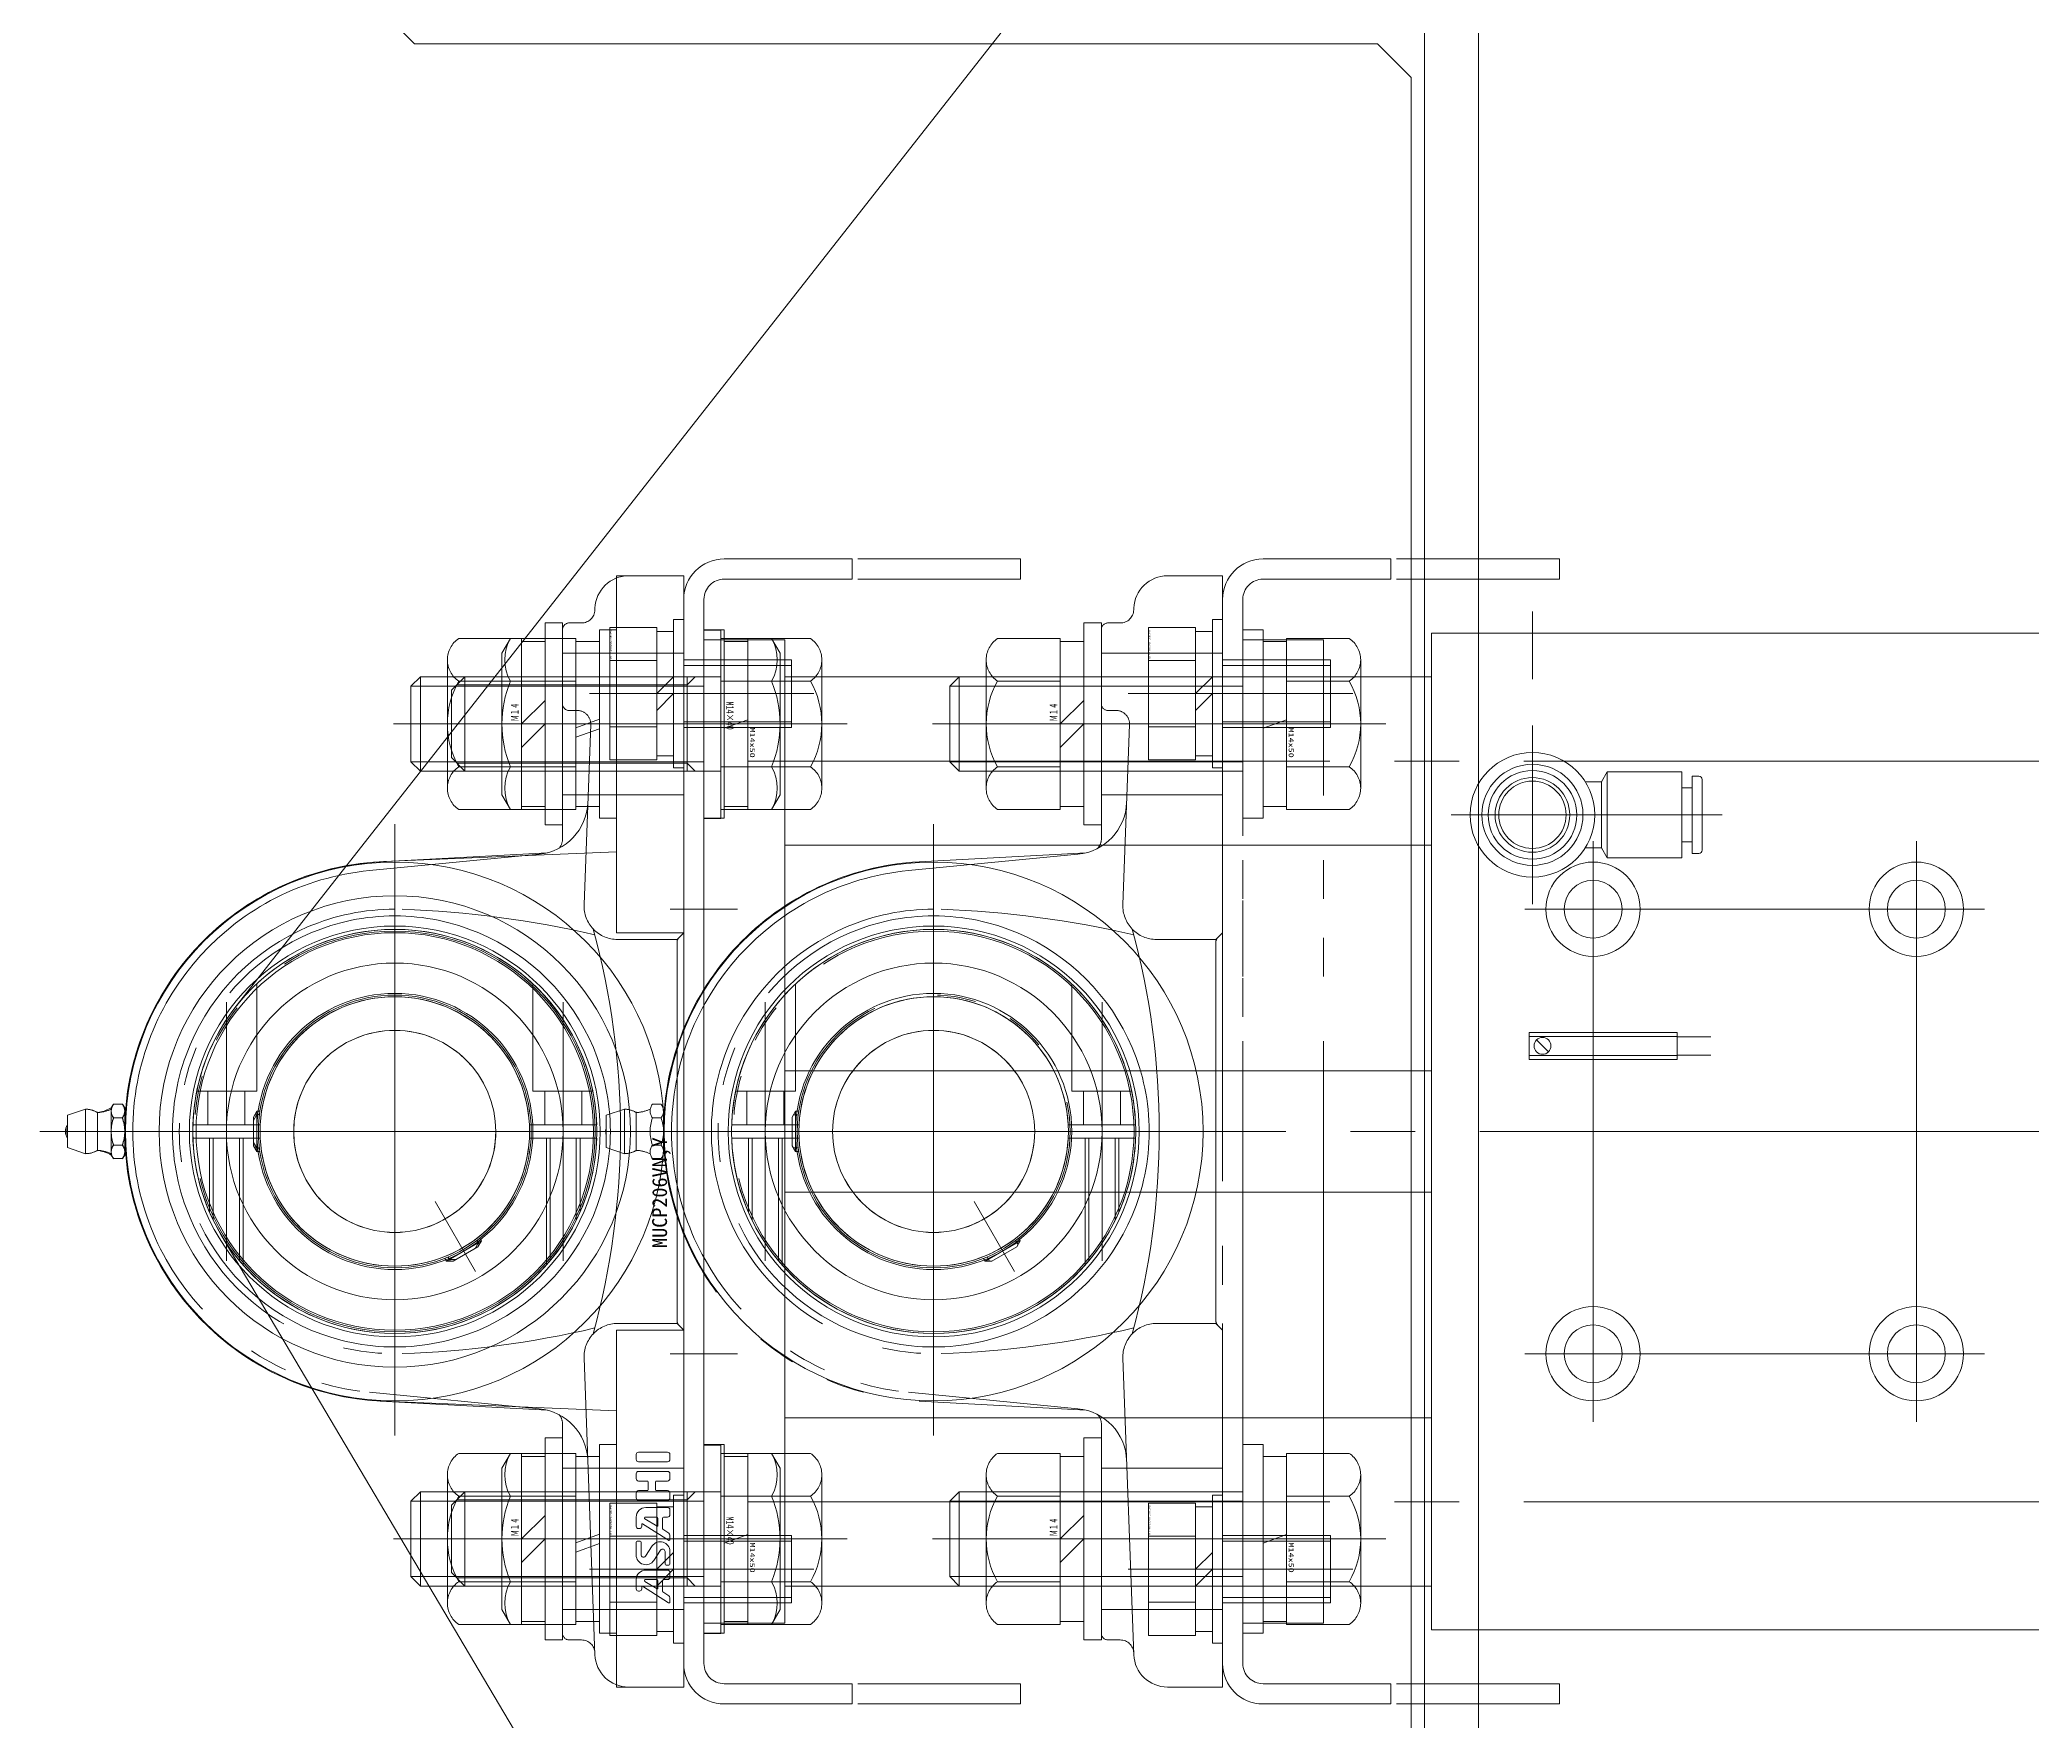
# Model space of a CAD drawing. Units: millimetres at full size. Extents: x -32787 to 32787, y -11878 to 14562.
# Drawn here: x -14594.1 to -14298.3, y 6750.6 to 7000.3 of the extents above; entities that cross this region are included whole.
import ezdxf
from ezdxf.enums import TextEntityAlignment as Align

# ---------------------------------------------------------------- set-up
doc = ezdxf.new("R2010")
doc.units = ezdxf.units.MM
doc.header["$LTSCALE"] = 9.6
doc.linetypes.add('CHAIN2', pattern=[12, 9, -1, 1, -1])
doc.linetypes.add('DOUBLE_CHAIN2', pattern=[12.8, 9, -1, 0.6, -0.6, 0.6, -1])
for name, color, linetype, lineweight in [('0-2_0', 2, 'Continuous', 9), ('0-3_05_CENTER', 2, 'CHAIN2', 9), ('0-4_04_HIDDEN', 7, 'Continuous', 9), ('0-5_10_DRAFT', 1, 'Continuous', 9), ('0-6_01_NORMAL', 134, 'Continuous', 9), ('0-7_01_外形線', 134, 'Continuous', 9), ('0-8_04_中心線', 4, 'CHAIN2', 9), ('0-9_03_かくれ線', 5, 'Continuous', 9), ('0-A_06_PHANTOM', 2, 'DOUBLE_CHAIN2', 9), ('0-D_10_補助線', 1, 'Continuous', 9)]:
    doc.layers.add(name, color=color, linetype=linetype, lineweight=lineweight)
doc.styles.add('ＭＳ ゴシック', font='')
doc.styles.get('ＭＳ ゴシック').set_extended_font_data('MS Gothic')

# ---------------------------------------------------------------- blocks, each defined once
blk = doc.blocks.new('A$C630344D5_1_1_1')
at = {"layer": '0-5_10_DRAFT'}
for p, q in [((1947.1, -95.23), (1947.1, -84.37)), ((1952.53, -89.8), (1941.67, -89.8))]:
    blk.add_line(p, q, dxfattribs=at)
at = {"layer": '0-9_03_かくれ線'}
for p, q in [((1923.505, -71.272), (2106.952, 162.335)), ((2025.814, -281.615), (1921.286, -105.085))]:
    blk.add_line(p, q, dxfattribs=at)
blk.add_arc((1947.1, -89.8), 30, 141.85813, 210.63094, dxfattribs=at)
blk = doc.blocks.new('MUCAP206Ja_1_1_1')
at = {"layer": '0-3_05_CENTER'}
for p, q in [((0, 93.109), (0, 0)), ((-45.165, 42.9), (45.165, 42.9)), ((-20.785, 30.9), (-10.392, 36.9)), ((-60.5, 23), (-60.5, -5)), ((60.5, 23), (60.5, -5))]:
    blk.add_line(p, q, dxfattribs=at)
at = {"layer": '0-4_04_HIDDEN', "color": 2}
for p, q in [((-71, 18), (-71, 0)), ((-50, 18), (-50, 0)), ((50, 18), (50, 0)), ((71, 18), (71, 0))]:
    blk.add_line(p, q, dxfattribs=at)
at = {"layer": '0-5_10_DRAFT'}
blk.add_circle((0, 42.9), 25, dxfattribs=at)
at = {"layer": '0-A_06_PHANTOM'}
for p, q in [((-3.3, 88.8), (-2.4, 91.5)), ((-3.3, 88.8), (3.3, 88.8)), ((-2.4, 91.5), (2.4, 91.5)), ((3.3, 88.8), (2.4, 91.5)), ((-2.8, 87.054), (2.8, 87.054)), ((-4.041, 83.37), (-4.041, 84.63)), ((3.031, 83), (-3.031, 83)), ((-2.021, 84.63), (-2.021, 83.37)), ((2.021, 84.63), (2.021, 83.37)), ((4.041, 84.63), (4.041, 83.37)), ((3, 63.4), (-3, 63.4)), ((-2.45, 63.001), (-2.45, 63.718)), ((2.134, 63.9), (-2.134, 63.9)), ((2.45, 63.001), (2.45, 63.718)), ((-41.379, 20.251), (-40.042, 45.058)), ((-41.164, 21.472), (-38.73, 46.645)), ((41.164, 21.472), (38.73, 46.645)), ((41.379, 20.251), (40.042, 45.058)), ((-18.843, 35.485), (-19.254, 35.248)), ((-19.254, 35.248), (-16.254, 30.052)), ((-19.254, 35.248), (-19.254, 34.248)), ((-18.633, 34.971), (-19.254, 34.613)), ((-19.254, 34.248), (-17.12, 30.552)), ((-16.254, 30.052), (-17.12, 30.552)), ((-16.183, 30.728), (-16.804, 30.369)), ((-15.843, 30.289), (-16.254, 30.052)), ((-74.5, 18), (-43.395, 18)), ((74.5, 18), (43.395, 18)), ((-77.685, 13.178), (-33.685, 14.808)), ((-75.5, 17), (-75.5, 15.187)), ((60.426, 13.818), (33.685, 14.808)), ((62.5, 17), (62.5, 15.816)), ((75.5, 17), (75.5, 15.187)), ((77.685, 13.178), (77.426, 13.188)), ((-28.5, 9.811), (-28.5, 1)), ((28.5, 9.811), (28.5, 1)), ((-82.5, 8.182), (-82.5, 0)), ((82.5, 8.182), (82.5, 0)), ((-82.5, 0), (-29.5, 0)), ((-29.5, 0), (-28.5, 1)), ((-28.086, 1), (28.086, 1)), ((29.5, 0), (28.5, 1)), ((82.5, 0), (29.5, 0))]:
    blk.add_line(p, q, dxfattribs=at)
for points in [[(-3, 62.927), (-3, 63.4), (-2.134, 63.9)], [(3, 62.927), (3, 63.4), (2.134, 63.9)]]:
    blk.add_lwpolyline(points, dxfattribs=at)
for radius in [32, 29.75, 20.25, 15]:
    blk.add_circle((0, 42.9), radius, dxfattribs=at)
for centre, radius, start, end in [((0, 88.8), 3.3, 180, 208.06161), ((0, 90.012), 1.587, 69.55499, 110.44501), ((0, 88.8), 3.3, 331.93839, 0), ((-8.789, 87.424), 6, 336.17154, 353.89834), ((-3.618, 86.871), 0.8, 353.89834, 28.06161), ((3.618, 86.871), 0.8, 151.93839, 186.10166), ((8.789, 87.424), 6, 186.10166, 203.82846), ((0, 42.9), 40.1, 3.08459, 176.91541), ((-3.031, 83.437), 1.563, 49.73979, 130.26021), ((-3.031, 84.563), 1.563, 229.73979, 310.26021), ((0, 79.302), 5.698, 69.22909, 110.77091), ((0, 88.698), 5.698, 249.22909, 290.77091), ((3.031, 83.437), 1.563, 49.73979, 130.26021), ((3.031, 84.563), 1.563, 229.73979, 310.26021), ((0, 42.9), 38.911, 5.52315, 174.47685), ((0, 42.9), 33, 0, 180), ((112.938, 46.648), 146, 181.90096, 193.24508), ((-112.938, 46.648), 146, 346.75492, 358.09904), ((-49.127, 22.242), 8, 272.1211, 354.47685), ((49.127, 22.242), 8, 185.52315, 267.8789), ((-74.5, 17), 1, 90, 180), ((-43.395, 20), 2, 270, 312.59897), ((43.395, 20), 2, 227.40103, 270), ((63.5, 17), 1, 90, 180), ((74.5, 17), 1, 0, 90), ((-77.5, 15.187), 2, 272.1211, 0), ((-33.5, 9.811), 5, 0, 92.1211), ((33.5, 9.811), 5, 87.8789, 180), ((60.5, 15.816), 2, 267.8789, 0), ((77.5, 15.187), 2, 180, 267.8789), ((-77.5, 8.182), 5, 92.1211, 180), ((0, 123.4), 114, 254.71535, 285.28465), ((77.5, 8.182), 5, 0, 87.8789), ((-28.086, 0), 1, 90, 135), ((28.086, 0), 1, 45, 90)]:
    blk.add_arc(centre, radius, start, end, dxfattribs=at)
blk = doc.blocks.new('M14Nza_1_1_1')
at = {"layer": '0-A_06_PHANTOM', "color": 7}
for p, q in [((-12.7, 15.399), (-12.7, 6.1)), ((-9.525, 17.1), (9.525, 17.1)), ((-6.35, 6.1), (-6.35, 15.399)), ((6.35, 15.399), (6.35, 6.1)), ((12.7, 15.399), (12.7, 6.1)), ((-12.7, 6.1), (12.7, 6.1)), ((-12.25, 2.6), (-12.25, 6.1)), ((-3.5, 6.1), (0, 2.6)), ((0, 6.1), (3.5, 2.6)), ((12.25, 6.1), (12.25, 2.6))]:
    blk.add_line(p, q, dxfattribs=at)
at = {"layer": '0-A_06_PHANTOM', "color": 7, "linetype": 'CHAIN2'}
blk.add_line((0, 0), (0, 17.1), dxfattribs=at)
at = {"layer": '0-A_06_PHANTOM', "color": 7}
blk.add_lwpolyline([(-15, 0), (15, 0), (15, 2.6), (-15, 2.6)], close=True, dxfattribs=at)
for centre, radius, start, end in [((-9.525, 13.287), 3.813, 33.626, 146.374), ((0, 4.4), 12.7, 60, 120), ((9.525, 13.287), 3.813, 33.626, 146.374)]:
    blk.add_arc(centre, radius, start, end, dxfattribs=at)
at = {"layer": '0-5_10_DRAFT', "style": 'ＭＳ ゴシック', "width": 0.6}
blk.add_text('Ｍ１４', height=1.1, dxfattribs=at).set_placement((0.387, 6.204), align=Align.BOTTOM_LEFT)
blk = doc.blocks.new('A$C05FE0EC2_1_1_1')
at = {"layer": '0-4_04_HIDDEN', "linetype": 'CHAIN2'}
blk.add_line((0, -19), (0, 14), dxfattribs=at)
at = {"layer": '0-4_04_HIDDEN'}
for p, q in [((-9.815, 11), (9.815, 11)), ((-9.815, 4), (-9.815, 11)), ((-4.908, 4), (-4.908, 11)), ((4.907, 4), (4.907, 11)), ((9.815, 4), (9.815, 11)), ((9.815, 4), (-9.815, 4)), ((-9.25, 4), (-9.25, 1.5)), ((0, 1.5), (-2.5, 4)), ((0, 4), (2.5, 1.5)), ((9.25, 1.5), (9.25, 4)), ((-11, 1.5), (11, 1.5)), ((-11, 1.5), (-11, 0)), ((-11, 0), (11, 0)), ((-5, -16), (-5, 0)), ((-4.188, -16), (-4.188, 0)), ((4.188, -16), (4.188, 0)), ((5, -16), (5, 0)), ((11, 0), (11, 1.5)), ((-5, -16), (5, -16))]:
    blk.add_line(p, q, dxfattribs=at)
at = {"layer": '0-5_10_DRAFT', "style": 'ＭＳ ゴシック', "width": 1.8}
blk.add_text('BT-M10x20L,SW,PW', height=0.2199, dxfattribs=at).set_placement((5.157, 10.658), align=Align.BOTTOM_LEFT)
blk = doc.blocks.new('A$C2B91780A_1_1_1')
at = {"layer": '0-A_06_PHANTOM', "color": 7, "linetype": 'CHAIN2'}
blk.add_line((0, 46.085), (0, -21.248), dxfattribs=at)
at = {"layer": '0-A_06_PHANTOM', "color": 7}
for p, q in [((-7, 42.1), (7, 42.1)), ((-5.6, 43.5), (5.6, 43.5)), ((-5.6, 0), (-5.6, 43.5)), ((5.6, 0), (5.6, 43.5)), ((-14, -3), (-14, 0)), ((-14, 0), (14, 0)), ((14, 0), (14, -3)), ((14, -3), (-14, -3)), ((-12.25, -6.5), (-12.25, -3)), ((0.637, -6.5), (-0.637, -3)), ((12.25, -3), (12.25, -6.5)), ((-12.7, -15.799), (-12.7, -6.5)), ((-12.7, -6.5), (12.7, -6.5)), ((-6.35, -15.799), (-6.35, -6.5)), ((6.35, -6.5), (6.35, -15.799)), ((12.7, -15.799), (12.7, -6.5)), ((9.525, -17.5), (-9.525, -17.5))]:
    blk.add_line(p, q, dxfattribs=at)
for points in [[(-7, 0), (-7, 42.1), (-5.6, 43.5)], [(7, 0), (7, 42.1), (5.6, 43.5)]]:
    blk.add_lwpolyline(points, dxfattribs=at)
for centre, radius, start, end in [((-9.525, -13.687), 3.813, 213.626, 326.374), ((0, -4.8), 12.7, 240, 300), ((9.525, -13.687), 3.813, 213.626, 326.374)]:
    blk.add_arc(centre, radius, start, end, dxfattribs=at)
at = {"layer": '0-5_10_DRAFT', "style": 'ＭＳ ゴシック', "width": 1.5}
blk.add_text('M14x50', height=0.7331, rotation=180, dxfattribs=at).set_placement((-0.527, -6.604), align=Align.BOTTOM_LEFT)
blk = doc.blocks.new('A$C197C4387_1_1_1')
at = {"layer": '0-3_05_CENTER'}
for p, q in [((9.229, 65), (-6.22, 65)), ((9.229, 60.5), (-6.22, 60.5)), ((9.229, -60.5), (-6.22, -60.5)), ((9.229, -65), (-6.22, -65))]:
    blk.add_line(p, q, dxfattribs=at)
at = {"layer": '0-A_06_PHANTOM', "color": 7}
for p, q in [((25, 82), (6, 82)), ((50, 82), (25.843, 82)), ((0, 79), (0, -79)), ((3, -79), (3, 79)), ((50, -82), (25.843, -82)), ((6, -85), (25, -85))]:
    blk.add_line(p, q, dxfattribs=at)
for points in [[(25, 82), (25, 85), (6, 85)], [(50, 82), (50, 85), (25.843, 85)], [(25, -85), (25, -82), (6, -82)], [(50, -82), (50, -85), (25.843, -85)]]:
    blk.add_lwpolyline(points, dxfattribs=at)
for centre, radius, start, end in [((6, 79), 6, 90, 180), ((6, 79), 3, 90, 180), ((6, -79), 6, 180, 270), ((6, -79), 3, 180, 270)]:
    blk.add_arc(centre, radius, start, end, dxfattribs=at)
blk = doc.blocks.new('A$C6FDC4AF3_1_1_1')
at = {"layer": '0-3_05_CENTER'}
for p, q in [((0, -45.599), (0, 45.599)), ((45.599, 0), (-45.599, 0))]:
    blk.add_line(p, q, dxfattribs=at)
at = {"layer": '0-4_04_HIDDEN'}
for radius in [40, 30.5, 20.5]:
    blk.add_circle((0, 0), radius, dxfattribs=at)
blk = doc.blocks.new('A$C6A332CFA_1_1_1')
at = {"layer": '0-4_04_HIDDEN'}
for radius in [30, 20]:
    blk.add_circle((0, 0), radius, dxfattribs=at)
at = {"layer": '0-5_10_DRAFT'}
for p, q in [((0, -34.464), (0, 34.464)), ((34.464, 0), (-34.464, 0))]:
    blk.add_line(p, q, dxfattribs=at)
at = {"layer": '0-6_01_NORMAL'}
blk.add_circle((0, 0), 15, dxfattribs=at)
blk = doc.blocks.new('SCSPJ40-12a_1_1')
at = {"layer": '0-3_05_CENTER'}
for p, q in [((0, 32.302), (0, -32.302)), ((-19.189, 25), (19.189, 25)), ((-32.302, 0), (32.302, 0)), ((-19.189, -25), (19.189, -25))]:
    blk.add_line(p, q, dxfattribs=at)
at = {"layer": '0-4_04_HIDDEN', "color": 2}
for p, q in [((-1, 19.975), (-1, 29.983)), ((1, 19.975), (1, 29.983)), ((-13.179, 26.95), (-1, 26.95)), ((-11.99, 27.5), (-1, 27.5)), ((1, 27.75), (6, 27.75)), ((6, 20.5), (6, 29.394)), ((-19.843, 22.5), (-1, 22.5)), ((-19.201, 23.05), (-1, 23.05)), ((1, 22.25), (6, 22.25)), ((6, 20.5), (21.903, 20.5)), ((-1, -19.975), (-1, -29.983)), ((1, -19.975), (1, -29.983)), ((6, -20.5), (6, -29.394)), ((6, -20.5), (21.903, -20.5)), ((-19.843, -22.5), (-1, -22.5)), ((-19.201, -23.05), (-1, -23.05)), ((1, -22.25), (6, -22.25)), ((-13.179, -26.95), (-1, -26.95)), ((-11.99, -27.5), (-1, -27.5)), ((1, -27.75), (6, -27.75))]:
    blk.add_line(p, q, dxfattribs=at)
for radius, start, end in [(30, 91.91021, 268.08979), (30, 271.91021, 88.08979), (20, 92.86598, 267.13403), (20, 272.86599, 87.13401)]:
    blk.add_arc((0, 0), radius, start, end, dxfattribs=at)
blk = doc.blocks.new('A$C235153E3_1_1')
at = {"layer": '0-4_04_HIDDEN'}
for name in ['A$C6FDC4AF3_1_1_1', 'A$C6A332CFA_1_1_1', 'SCSPJ40-12a_1_1']:
    blk.add_blockref(name, (0, 0), dxfattribs=at)
blk = doc.blocks.new('A$C1B385A3F_1_1_1')
at = {"layer": '0-4_04_HIDDEN', "rotation": 90}
for name, p in [('A$C05FE0EC2_1_1_1', (42.9, 65)), ('A$C235153E3_1_1', (0, 0)), ('A$C05FE0EC2_1_1_1', (42.9, -65))]:
    blk.add_blockref(name, p, dxfattribs=at)
at = {"layer": '0-A_06_PHANTOM'}
blk.add_blockref('A$C197C4387_1_1_1', (42.9, 0), dxfattribs=at)
at = {"layer": '0-A_06_PHANTOM', "rotation": 90}
for name, p in [('MUCAP206Ja_1_1_1', (42.9, 0)), ('A$C2B91780A_1_1_1', (45.9, 60.5)), ('M14Nza_1_1_1', (24.9, 60.5)), ('A$C2B91780A_1_1_1', (45.9, -60.5)), ('M14Nza_1_1_1', (24.9, -60.5))]:
    blk.add_blockref(name, p, dxfattribs=at)
blk = doc.blocks.new('AS2201F-02-06c_1_1')
at = {"layer": '0-2_0', "linetype": 'CHAIN2'}
for p, q in [((0, 13.261), (0, -13.239)), ((12.089, 0), (-28.161, 0))]:
    blk.add_line(p, q, dxfattribs=at)
at = {"layer": '0-2_0'}
for p, q in [((-22.2, 4.35), (-22.2, 6.4)), ((-11.1, 6.4), (-22.2, 6.4)), ((-11.1, 6.4), (-11.1, -6.4)), ((-10.234, 4.9), (-11.1, 6.4)), ((-25.2, 0), (-25.2, 5.25)), ((-23.7, 5.75), (-24.7, 5.75)), ((-23.7, 4), (-23.7, 5.75)), ((-23.7, 4), (-22.2, 4)), ((-23.7, -5.75), (-23.7, 4)), ((-22.2, 3.875), (-22.2, 4.35)), ((-22.2, 3.875), (-22.2, -6.4)), ((-10.234, -4.9), (-10.234, 4.9)), ((-7.845, 4.9), (-10.234, 4.9)), ((-25.2, -5.25), (-25.2, 0)), ((-24.7, -5.75), (-23.7, -5.75)), ((-23.7, -4), (-22.2, -4)), ((-10.234, -4.9), (-11.1, -6.4)), ((-7.846, -4.9), (-10.234, -4.9)), ((-11.1, -6.4), (-22.2, -6.4))]:
    blk.add_line(p, q, dxfattribs=at)
for radius in [9.25, 7.5, 5]:
    blk.add_circle((0, 0), radius, dxfattribs=at)
for centre, start, end in [((-24.7, 5.25), 89.99998, 179.99996), ((-24.7, -5.25), 180.00004, 270.00002)]:
    blk.add_arc(centre, 0.5, start, end, dxfattribs=at)
blk = doc.blocks.new('MGPM50-100Za_1_1')
at = {"layer": '0-2_0'}
for p, q in [((108, 74), (252, 74)), ((108, 74), (108, -74)), ((252, 74), (252, -74)), ((0, 73), (0, -73)), ((12, 73), (0, 73)), ((12, 73), (12, -73)), ((108, 67.5), (12, 67.5)), ((108, 42.5), (12, 42.5)), ((108, 9), (12, 9)), ((108, -9), (12, -9)), ((257, -33), (247, -33)), ((108, -42.5), (12, -42.5)), ((108, -67.5), (12, -67.5)), ((12, -73), (0, -73)), ((108, -74), (252, -74))]:
    blk.add_line(p, q, dxfattribs=at)
for centre, radius in [((132, 33), 7), ((180, 33), 7), ((132, 33), 4.3), ((180, 33), 4.3), ((132, -33), 7), ((180, -33), 7), ((132, -33), 4.3), ((180, -33), 4.3), ((123, -47), 6.579), ((239.9, -47), 6.579), ((123, -47), 5.541), ((239.9, -47), 5.541)]:
    blk.add_circle(centre, radius, dxfattribs=at)
at = {"layer": '0-3_05_CENTER'}
for p, q in [((-4.665, 65), (16.325, 65)), ((75.335, 65), (96.325, 65)), ((239.179, 65), (257, 65)), ((6.536, 55), (259.034, 55)), ((132, 43.118), (132, 22.882)), ((180, 43.118), (180, 22.882)), ((-5, 33), (5, 33)), ((121.882, 33), (142.118, 33)), ((169.882, 33), (190.118, 33)), ((257, 33), (247, 33)), ((0, 0), (262, 0)), ((132, -22.882), (132, -43.118)), ((180, -22.882), (180, -43.118)), ((-5, -33), (5, -33)), ((121.882, -33), (142.118, -33)), ((169.882, -33), (190.118, -33)), ((123, -38.148), (123, -55.852)), ((239.9, -38.148), (239.9, -55.852)), ((114.148, -47), (131.852, -47)), ((231.048, -47), (248.752, -47)), ((6.536, -55), (259.034, -55)), ((-4.665, -65), (16.325, -65)), ((75.335, -65), (96.325, -65)), ((239.179, -65), (257, -65)), ((123, -77.176), (123, -67.176)), ((217, -77.176), (217, -67.176))]:
    blk.add_line(p, q, dxfattribs=at)
at = {"layer": '0-4_04_HIDDEN', "color": 2}
for p, q in [((208, 14.05), (213, 14.05)), ((213, 10.7), (213, 14.7)), ((213, 14.7), (235, 14.7)), ((213, 14.1), (235, 14.1)), ((233.884, 13.584), (232.116, 11.816)), ((235, 10.7), (235, 14.7)), ((208, 11.35), (213, 11.35)), ((213, 11.3), (235, 11.3)), ((213, 10.7), (235, 10.7)), ((122.5, -10.7), (122.5, -14.7)), ((144.5, -10.7), (122.5, -10.7)), ((144.5, -11.3), (122.5, -11.3)), ((123.616, -13.584), (125.384, -11.816)), ((144.5, -10.7), (144.5, -14.7)), ((149.5, -11.35), (144.5, -11.35)), ((144.5, -14.1), (122.5, -14.1)), ((144.5, -14.7), (122.5, -14.7)), ((149.5, -14.05), (144.5, -14.05))]:
    blk.add_line(p, q, dxfattribs=at)
for centre in [(233, 12.7), (124.5, -12.7)]:
    blk.add_circle(centre, 1.25, dxfattribs=at)
at = {"layer": '0-A_06_PHANTOM'}
for p, q in [((80, 73), (80, -73)), ((92, 73), (80, 73))]:
    blk.add_line(p, q, dxfattribs=at)
blk.add_lwpolyline([(92, 73), (92, -73), (80, -73)], dxfattribs=at)
at = {"layer": '0-2_0', "xscale": -1}
for p in [(123, -47.011), (239.9, -47.011)]:
    blk.add_blockref('AS2201F-02-06c_1_1', p, dxfattribs=at)
blk = doc.blocks.new('A$C47A61A3A_1_1')
at = {"layer": '0-2_0'}
blk.add_blockref('A$C1B385A3F_1_1_1', (-177.9, -33), dxfattribs=at)
at = {"layer": '0-2_0', "xscale": -1, "rotation": 180}
blk.add_blockref('MGPM50-100Za_1_1', (-132, -33), dxfattribs=at)
at = {"layer": '0-A_06_PHANTOM'}
blk.add_blockref('A$C1B385A3F_1_1_1', (-97.9, -33), dxfattribs=at)
blk = doc.blocks.new('U6184')
at = {"layer": '0-8_04_中心線'}
for p, q in [((0, 0.8), (0, 7.5)), ((-7.5, 0), (-0.8, 0)), ((0.8, 0), (7.5, 0)), ((0, -7.5), (0, -0.8))]:
    blk.add_line(p, q, dxfattribs=at)
at = {"layer": '0-8_04_中心線', "linetype": 'Continuous'}
for p, q in [((-0.4, 0), (0.4, 0)), ((0, -0.4), (0, 0.4))]:
    blk.add_line(p, q, dxfattribs=at)
blk = doc.blocks.new('U6185')
at = {"layer": '0-8_04_中心線'}
for p, q in [((0, 0.8), (0, 7.5)), ((-7.5, 0), (-0.8, 0)), ((0.8, 0), (7.5, 0)), ((0, -7.5), (0, -0.8))]:
    blk.add_line(p, q, dxfattribs=at)
at = {"layer": '0-8_04_中心線', "linetype": 'Continuous'}
for p, q in [((-0.4, 0), (0.4, 0)), ((0, -0.4), (0, 0.4))]:
    blk.add_line(p, q, dxfattribs=at)
blk = doc.blocks.new('U6186')
at = {"layer": '0-8_04_中心線'}
for p, q in [((0, 0.8), (0, 7.5)), ((-7.5, 0), (-0.8, 0)), ((0.8, 0), (7.5, 0)), ((0, -7.5), (0, -0.8))]:
    blk.add_line(p, q, dxfattribs=at)
at = {"layer": '0-8_04_中心線', "linetype": 'Continuous'}
for p, q in [((-0.4, 0), (0.4, 0)), ((0, -0.4), (0, 0.4))]:
    blk.add_line(p, q, dxfattribs=at)
blk = doc.blocks.new('U6187')
at = {"layer": '0-8_04_中心線'}
for p, q in [((0, 0.8), (0, 7.5)), ((-7.5, 0), (-0.8, 0)), ((0.8, 0), (7.5, 0)), ((0, -7.5), (0, -0.8))]:
    blk.add_line(p, q, dxfattribs=at)
at = {"layer": '0-8_04_中心線', "linetype": 'Continuous'}
for p, q in [((-0.4, 0), (0.4, 0)), ((0, -0.4), (0, 0.4))]:
    blk.add_line(p, q, dxfattribs=at)

msp = doc.modelspace()

# ---------------------------------------------------------------- linework, layer by layer
at = {"layer": '0-7_01_外形線'}
for p, q in [((-14388.461, 7014.196), (-14388.461, 6404.196)), ((-14380.461, 7014.196), (-14380.461, 6404.196))]:
    msp.add_line(p, q, dxfattribs=at)
msp.add_lwpolyline([(-14553.461, 7234.671), (-14548.461, 7234.671), (-14543.461, 7229.671), (-14543.461, 7004.671), (-14538.461, 6999.671), (-14395.461, 6999.671), (-14390.461, 6994.671), (-14390.461, 6594.671), (-14393.461, 6591.671)], dxfattribs=at)
at = {"layer": '0-8_04_中心線'}
for p, q in [((-14484.161, 6898.696), (-14532.961, 6898.696)), ((-14493.461, 6898.696), (-14514.461, 6898.696)), ((-14541.361, 6882.404), (-14541.361, 6793.988)), ((-14493.461, 6838.196), (-14594.061, 6838.196)), ((-14529.361, 6817.411), (-14535.361, 6827.804)), ((-14484.161, 6777.696), (-14532.961, 6777.696)), ((-14493.461, 6777.696), (-14514.461, 6777.696)), ((-14493.461, 6777.696), (-14514.461, 6777.696))]:
    msp.add_line(p, q, dxfattribs=at)
msp.add_lwpolyline([(-14363.461, 6805.196), (-14315.461, 6805.196), (-14315.461, 6871.196), (-14363.461, 6871.196)], close=True, dxfattribs=at)
at = {"layer": '0-9_03_かくれ線'}
for p, q in [((-14498.461, 6920.696), (-14498.461, 6915.696)), ((-14508.461, 6870.196), (-14508.461, 6915.696)), ((-14498.461, 6870.196), (-14498.461, 6915.696)), ((-14508.461, 6884.696), (-14508.461, 6912.696)), ((-14524.19, 6911.398), (-14525.461, 6909.196)), ((-14514.461, 6911.398), (-14524.19, 6911.398)), ((-14514.461, 6911.398), (-14514.461, 6885.994)), ((-14514.461, 6910.946), (-14514.461, 6898.122)), ((-14510.961, 6910.946), (-14514.461, 6910.946)), ((-14510.961, 6910.946), (-14510.961, 6899.396)), ((-14492.961, 6911.398), (-14485.432, 6911.398)), ((-14492.961, 6911.398), (-14492.961, 6885.994)), ((-14485.432, 6911.398), (-14484.161, 6909.196)), ((-14525.461, 6909.196), (-14525.461, 6888.196)), ((-14484.161, 6888.196), (-14484.161, 6909.196)), ((-14530.961, 6905.696), (-14532.961, 6903.696)), ((-14497.961, 6904.496), (-14532.161, 6904.496)), ((-14492.961, 6905.696), (-14530.961, 6905.696)), ((-14530.961, 6891.696), (-14530.961, 6905.696)), ((-14514.461, 6905.047), (-14524.19, 6905.047)), ((-14497.961, 6905.696), (-14497.961, 6891.696)), ((-14497.961, 6904.496), (-14496.761, 6905.696)), ((-14492.961, 6905.047), (-14485.432, 6905.047)), ((-14532.961, 6893.696), (-14532.961, 6903.696)), ((-14510.961, 6899.396), (-14514.461, 6898.122)), ((-14510.961, 6897.996), (-14514.461, 6896.722)), ((-14510.961, 6897.996), (-14510.961, 6886.446)), ((-14514.461, 6896.722), (-14514.461, 6886.446)), ((-14530.961, 6891.696), (-14532.961, 6893.696)), ((-14497.961, 6892.896), (-14532.161, 6892.896)), ((-14514.461, 6892.345), (-14524.19, 6892.345)), ((-14497.961, 6892.896), (-14496.761, 6891.696)), ((-14492.961, 6892.345), (-14485.432, 6892.345)), ((-14492.961, 6891.696), (-14530.961, 6891.696)), ((-14524.19, 6885.994), (-14525.461, 6888.196)), ((-14514.461, 6886.446), (-14510.961, 6886.446)), ((-14485.432, 6885.994), (-14484.161, 6888.196)), ((-14514.461, 6885.994), (-14524.19, 6885.994)), ((-14508.461, 6884.696), (-14510.961, 6884.696)), ((-14492.961, 6885.994), (-14485.432, 6885.994)), ((-14508.461, 6879.696), (-14543.024, 6878.262)), ((-14508.461, 6870.196), (-14508.461, 6867.696)), ((-14498.461, 6870.196), (-14498.461, 6867.696)), ((-14498.461, 6867.696), (-14508.461, 6867.696)), ((-14498.461, 6808.696), (-14498.461, 6867.696)), ((-14583.461, 6841.696), (-14583.148, 6842.237)), ((-14583.461, 6841.696), (-14583.461, 6841.227)), ((-14583.148, 6842.237), (-14581.774, 6842.237)), ((-14581.461, 6841.696), (-14581.774, 6842.237)), ((-14589.961, 6840.596), (-14587.261, 6841.496)), ((-14589.961, 6835.796), (-14589.961, 6840.596)), ((-14587.261, 6834.896), (-14587.261, 6841.496)), ((-14583.461, 6841.227), (-14583.461, 6838.196)), ((-14583.148, 6840.217), (-14581.774, 6840.217)), ((-14581.461, 6841.371), (-14581.335, 6841.371)), ((-14562.361, 6839.83), (-14561.861, 6840.696)), ((-14562.361, 6839.83), (-14562.361, 6836.562)), ((-14561.861, 6840.696), (-14561.861, 6835.696)), ((-14561.456, 6840.696), (-14561.861, 6840.696)), ((-14589.961, 6835.796), (-14587.261, 6834.896)), ((-14583.461, 6838.196), (-14583.461, 6835.165)), ((-14583.148, 6836.175), (-14581.774, 6836.175)), ((-14562.361, 6836.562), (-14561.861, 6835.696)), ((-14583.461, 6835.165), (-14583.461, 6834.696)), ((-14583.461, 6834.696), (-14583.148, 6834.155)), ((-14581.774, 6834.155), (-14583.148, 6834.155)), ((-14581.461, 6834.696), (-14581.774, 6834.155)), ((-14581.461, 6835.021), (-14581.335, 6835.021)), ((-14561.456, 6835.696), (-14561.861, 6835.696)), ((-14533.276, 6819.193), (-14528.946, 6821.693)), ((-14529.446, 6820.826), (-14528.946, 6821.693)), ((-14529.148, 6822.043), (-14528.946, 6821.693)), ((-14533.479, 6819.543), (-14533.276, 6819.193)), ((-14532.276, 6819.193), (-14533.276, 6819.193)), ((-14532.276, 6819.193), (-14529.446, 6820.826)), ((-14508.461, 6808.696), (-14508.461, 6806.196)), ((-14498.461, 6808.696), (-14508.461, 6808.696)), ((-14498.461, 6808.696), (-14498.461, 6806.196)), ((-14508.461, 6760.696), (-14508.461, 6806.196)), ((-14498.461, 6760.696), (-14498.461, 6806.196)), ((-14543.024, 6798.131), (-14508.461, 6796.696)), ((-14508.461, 6763.696), (-14508.461, 6791.696)), ((-14524.19, 6790.398), (-14525.461, 6788.196)), ((-14514.461, 6790.398), (-14524.19, 6790.398)), ((-14514.461, 6790.398), (-14514.461, 6764.994)), ((-14514.461, 6789.946), (-14514.461, 6777.122)), ((-14510.961, 6789.946), (-14514.461, 6789.946)), ((-14510.961, 6789.946), (-14510.961, 6778.396)), ((-14492.961, 6790.398), (-14485.432, 6790.398)), ((-14492.961, 6790.398), (-14492.961, 6764.994)), ((-14485.432, 6790.398), (-14484.161, 6788.196)), ((-14525.461, 6788.196), (-14525.461, 6767.196)), ((-14484.161, 6767.196), (-14484.161, 6788.196)), ((-14530.961, 6784.696), (-14532.961, 6782.696)), ((-14532.961, 6772.696), (-14532.961, 6782.696)), ((-14497.961, 6783.496), (-14532.161, 6783.496)), ((-14492.961, 6784.696), (-14530.961, 6784.696)), ((-14530.961, 6770.696), (-14530.961, 6784.696)), ((-14514.461, 6784.047), (-14524.19, 6784.047)), ((-14497.961, 6784.696), (-14497.961, 6770.696)), ((-14497.961, 6783.496), (-14496.761, 6784.696)), ((-14492.961, 6784.047), (-14485.432, 6784.047)), ((-14510.961, 6778.396), (-14514.461, 6777.122)), ((-14510.961, 6776.996), (-14514.461, 6775.722)), ((-14510.961, 6776.996), (-14510.961, 6765.446)), ((-14514.461, 6775.722), (-14514.461, 6765.446)), ((-14530.961, 6770.696), (-14532.961, 6772.696)), ((-14497.961, 6771.896), (-14532.161, 6771.896)), ((-14514.461, 6771.345), (-14524.19, 6771.345)), ((-14497.961, 6771.896), (-14496.761, 6770.696)), ((-14492.961, 6771.345), (-14485.432, 6771.345)), ((-14492.961, 6770.696), (-14530.961, 6770.696)), ((-14524.19, 6764.994), (-14525.461, 6767.196)), ((-14514.461, 6764.994), (-14524.19, 6764.994)), ((-14514.461, 6765.446), (-14510.961, 6765.446)), ((-14492.961, 6764.994), (-14485.432, 6764.994)), ((-14485.432, 6764.994), (-14484.161, 6767.196)), ((-14508.461, 6763.696), (-14510.961, 6763.696)), ((-14508.461, 6760.696), (-14508.461, 6755.696))]:
    msp.add_line(p, q, dxfattribs=at)
for points in [[(-14498.461, 6920.696), (-14508.461, 6920.696), (-14508.461, 6915.696)], [(-14510.961, 6884.696), (-14510.961, 6912.696), (-14508.461, 6912.696)], [(-14583.148, 6842.237), (-14583.186, 6842.17), (-14583.222, 6842.104), (-14583.255, 6842.038), (-14583.285, 6841.974), (-14583.313, 6841.91), (-14583.338, 6841.847), (-14583.361, 6841.784), (-14583.382, 6841.722), (-14583.4, 6841.66), (-14583.416, 6841.598), (-14583.43, 6841.537), (-14583.441, 6841.475), (-14583.45, 6841.414), (-14583.456, 6841.352), (-14583.46, 6841.29), (-14583.461, 6841.227), (-14583.46, 6841.165), (-14583.456, 6841.102), (-14583.45, 6841.041), (-14583.441, 6840.979), (-14583.43, 6840.917), (-14583.416, 6840.856), (-14583.4, 6840.794), (-14583.382, 6840.732), (-14583.361, 6840.67), (-14583.338, 6840.608), (-14583.313, 6840.544), (-14583.285, 6840.481), (-14583.255, 6840.416), (-14583.222, 6840.351), (-14583.186, 6840.284), (-14583.148, 6840.217), (-14583.186, 6840.082), (-14583.222, 6839.949), (-14583.255, 6839.818), (-14583.285, 6839.689), (-14583.313, 6839.562), (-14583.338, 6839.435), (-14583.361, 6839.31)], [(-14581.461, 6841.227), (-14581.462, 6841.29), (-14581.466, 6841.352), (-14581.472, 6841.414), (-14581.481, 6841.475), (-14581.492, 6841.537), (-14581.506, 6841.598), (-14581.522, 6841.66), (-14581.54, 6841.722), (-14581.561, 6841.784), (-14581.584, 6841.847), (-14581.609, 6841.91), (-14581.637, 6841.974), (-14581.668, 6842.038), (-14581.7, 6842.104), (-14581.736, 6842.17), (-14581.774, 6842.237)], [(-14581.461, 6834.696), (-14581.461, 6835.165), (-14581.461, 6838.196), (-14581.461, 6841.227), (-14581.461, 6841.696)], [(-14583.361, 6839.31), (-14583.382, 6839.185), (-14583.4, 6839.062), (-14583.416, 6838.938), (-14583.43, 6838.815), (-14583.441, 6838.692), (-14583.45, 6838.569), (-14583.456, 6838.445), (-14583.46, 6838.321), (-14583.461, 6838.196), (-14583.46, 6838.071), (-14583.456, 6837.947), (-14583.45, 6837.823), (-14583.441, 6837.7), (-14583.43, 6837.577), (-14583.416, 6837.454), (-14583.4, 6837.33), (-14583.382, 6837.207), (-14583.361, 6837.082), (-14583.338, 6836.957), (-14583.313, 6836.831), (-14583.285, 6836.703), (-14583.255, 6836.574), (-14583.222, 6836.443), (-14583.186, 6836.31), (-14583.148, 6836.175), (-14583.186, 6836.108), (-14583.222, 6836.041), (-14583.255, 6835.976), (-14583.285, 6835.912), (-14583.313, 6835.848), (-14583.338, 6835.785), (-14583.361, 6835.722), (-14583.382, 6835.66), (-14583.4, 6835.598), (-14583.416, 6835.536), (-14583.43, 6835.475), (-14583.441, 6835.413), (-14583.45, 6835.351), (-14583.456, 6835.29)], [(-14581.774, 6840.217), (-14581.736, 6840.284), (-14581.7, 6840.351), (-14581.668, 6840.416), (-14581.637, 6840.481), (-14581.609, 6840.544), (-14581.584, 6840.608), (-14581.561, 6840.67), (-14581.54, 6840.732), (-14581.522, 6840.794), (-14581.506, 6840.856), (-14581.492, 6840.917), (-14581.481, 6840.979), (-14581.472, 6841.041), (-14581.466, 6841.102), (-14581.462, 6841.165), (-14581.461, 6841.227)], [(-14581.461, 6838.196), (-14581.462, 6838.321), (-14581.466, 6838.445), (-14581.472, 6838.569), (-14581.481, 6838.692), (-14581.492, 6838.815), (-14581.506, 6838.938), (-14581.522, 6839.062), (-14581.54, 6839.185), (-14581.561, 6839.31), (-14581.584, 6839.435), (-14581.609, 6839.562), (-14581.637, 6839.689), (-14581.668, 6839.818), (-14581.7, 6839.949), (-14581.736, 6840.082), (-14581.774, 6840.217)], [(-14581.774, 6836.175), (-14581.736, 6836.31), (-14581.7, 6836.443), (-14581.668, 6836.574), (-14581.637, 6836.703), (-14581.609, 6836.831), (-14581.584, 6836.957), (-14581.561, 6837.082), (-14581.54, 6837.207), (-14581.522, 6837.33), (-14581.506, 6837.454), (-14581.492, 6837.577), (-14581.481, 6837.7), (-14581.472, 6837.823), (-14581.466, 6837.947), (-14581.462, 6838.071), (-14581.461, 6838.196)], [(-14581.461, 6835.165), (-14581.462, 6835.228), (-14581.466, 6835.29), (-14581.472, 6835.351), (-14581.481, 6835.413), (-14581.492, 6835.475), (-14581.506, 6835.536), (-14581.522, 6835.598), (-14581.54, 6835.66), (-14581.561, 6835.722), (-14581.584, 6835.785), (-14581.609, 6835.848), (-14581.637, 6835.912), (-14581.668, 6835.976), (-14581.7, 6836.041), (-14581.736, 6836.108), (-14581.774, 6836.175)], [(-14583.456, 6835.29), (-14583.46, 6835.228), (-14583.461, 6835.165), (-14583.46, 6835.102), (-14583.456, 6835.04), (-14583.45, 6834.978), (-14583.441, 6834.917), (-14583.43, 6834.855), (-14583.416, 6834.794), (-14583.4, 6834.732), (-14583.382, 6834.67), (-14583.361, 6834.608), (-14583.338, 6834.545), (-14583.313, 6834.482), (-14583.285, 6834.418), (-14583.255, 6834.354), (-14583.222, 6834.288), (-14583.186, 6834.222), (-14583.148, 6834.155)], [(-14581.774, 6834.155), (-14581.736, 6834.222), (-14581.7, 6834.288), (-14581.668, 6834.354), (-14581.637, 6834.418), (-14581.609, 6834.482), (-14581.584, 6834.545), (-14581.561, 6834.608), (-14581.54, 6834.67), (-14581.522, 6834.732), (-14581.506, 6834.794), (-14581.492, 6834.855), (-14581.481, 6834.917), (-14581.472, 6834.978), (-14581.466, 6835.04), (-14581.462, 6835.102), (-14581.461, 6835.165)], [(-14510.961, 6763.696), (-14510.961, 6791.696), (-14508.461, 6791.696)], [(-14498.461, 6760.696), (-14498.461, 6755.696), (-14508.461, 6755.696)]]:
    msp.add_lwpolyline(points, dxfattribs=at)
for points in [[(-14508.461, 6884.696), (-14508.461, 6912.696), (-14510.961, 6912.696), (-14510.961, 6884.696)], [(-14495.461, 6912.638), (-14495.461, 6884.638), (-14492.961, 6884.638), (-14492.961, 6912.638)], [(-14508.461, 6763.696), (-14508.461, 6791.696), (-14510.961, 6791.696), (-14510.961, 6763.696)], [(-14495.461, 6791.638), (-14495.461, 6763.638), (-14492.961, 6763.638), (-14492.961, 6791.638)]]:
    msp.add_lwpolyline(points, close=True, dxfattribs=at)
for radius in [35, 29.509, 29.509, 20.25, 15]:
    msp.add_circle((-14541.361, 6838.196), radius, dxfattribs=at)
for centre, radius, start, end in [((-14518.69, 6908.222), 6.351, 150.00001, 209.99999), ((-14490.932, 6908.222), 6.351, 330.00001, 29.99999), ((-14508.961, 6898.696), 16.5, 157.36311, 202.63689), ((-14500.661, 6898.696), 16.5, 337.36311, 22.63689), ((-14518.69, 6889.17), 6.351, 150.00001, 209.99999), ((-14490.932, 6889.17), 6.351, 330.00001, 29.99999), ((-14541.361, 6838.196), 40.1, 92.37663, 267.62337), ((-14586.392, 6846.932), 6, 281.34664, 299.23902), ((-14588.674, 6838.196), 1.587, 144.19606, 215.80394), ((-14587.261, 6838.196), 3.3, 62.51297, 90), ((-14585.369, 6841.833), 0.8, 242.51297, 281.34664), ((-14587.261, 6838.196), 3.3, 270, 297.48703), ((-14585.369, 6834.559), 0.8, 78.65336, 117.48703), ((-14586.392, 6829.461), 6, 60.76098, 78.65336), ((-14518.69, 6787.222), 6.351, 150.00001, 209.99999), ((-14490.932, 6787.222), 6.351, 330.00001, 29.99999), ((-14508.961, 6777.696), 16.5, 157.36311, 202.63689), ((-14500.661, 6777.696), 16.5, 337.36311, 22.63689), ((-14518.69, 6768.17), 6.351, 150.00001, 209.99999), ((-14490.932, 6768.17), 6.351, 330.00001, 29.99999)]:
    msp.add_arc(centre, radius, start, end, dxfattribs=at)
at = {"layer": '0-D_10_補助線'}
for p, q in [((-14505.524, 6789.505), (-14505.524, 6790.219)), ((-14505.167, 6790.577), (-14500.881, 6790.577)), ((-14500.881, 6789.148), (-14505.167, 6789.148)), ((-14500.524, 6790.219), (-14500.524, 6789.505)), ((-14505.524, 6787.362), (-14505.524, 6786.648)), ((-14500.881, 6787.719), (-14505.167, 6787.719)), ((-14505.167, 6786.291), (-14503.881, 6786.291)), ((-14503.738, 6786.148), (-14503.738, 6785.005)), ((-14502.667, 6785.005), (-14502.667, 6786.148)), ((-14502.524, 6786.291), (-14500.881, 6786.291)), ((-14500.524, 6786.648), (-14500.524, 6787.362)), ((-14505.524, 6784.505), (-14505.524, 6783.791)), ((-14503.881, 6784.862), (-14505.167, 6784.862)), ((-14505.167, 6783.434), (-14500.881, 6783.434)), ((-14500.881, 6784.862), (-14502.524, 6784.862)), ((-14500.524, 6783.791), (-14500.524, 6784.505)), ((-14505.524, 6780.934), (-14505.524, 6779.584)), ((-14504.694, 6779.584), (-14504.694, 6779.886)), ((-14504.584, 6779.946), (-14500.743, 6777.502)), ((-14504.248, 6780.668), (-14502.418, 6779.57)), ((-14502.452, 6780.934), (-14504.175, 6780.934)), ((-14500.881, 6782.362), (-14504.095, 6782.362)), ((-14502.309, 6779.631), (-14502.309, 6780.791)), ((-14501.595, 6779.186), (-14501.595, 6780.791)), ((-14501.452, 6780.934), (-14500.881, 6780.934)), ((-14500.524, 6781.291), (-14500.524, 6782.005)), ((-14505.524, 6775.295), (-14505.524, 6777.219)), ((-14505.381, 6777.362), (-14504.952, 6777.362)), ((-14505.167, 6779.227), (-14505.051, 6779.227)), ((-14504.809, 6777.219), (-14504.809, 6775.328)), ((-14504.155, 6775.129), (-14503.141, 6776.651)), ((-14500.683, 6778.54), (-14501.563, 6779.127)), ((-14500.524, 6777.622), (-14500.524, 6778.243)), ((-14501.892, 6776.024), (-14502.906, 6774.502)), ((-14501.238, 6773.934), (-14501.238, 6775.826)), ((-14500.667, 6773.791), (-14501.095, 6773.791)), ((-14500.524, 6775.858), (-14500.524, 6773.934)), ((-14505.524, 6771.648), (-14505.524, 6770.298)), ((-14504.248, 6771.383), (-14502.418, 6770.284)), ((-14502.452, 6771.648), (-14504.175, 6771.648)), ((-14500.881, 6773.077), (-14504.095, 6773.077)), ((-14502.309, 6770.346), (-14502.309, 6771.505)), ((-14501.595, 6769.9), (-14501.595, 6771.505)), ((-14501.452, 6771.648), (-14500.881, 6771.648)), ((-14500.524, 6772.005), (-14500.524, 6772.719)), ((-14505.17, 6769.941), (-14505.055, 6769.941)), ((-14504.694, 6770.298), (-14504.694, 6770.6)), ((-14504.584, 6770.661), (-14500.743, 6768.216)), ((-14500.682, 6769.254), (-14501.562, 6769.841)), ((-14500.523, 6768.337), (-14500.523, 6768.957))]:
    msp.add_line(p, q, dxfattribs=at)
for centre, radius, start, end in [((-14505.167, 6790.219), 0.357, 90, 180), ((-14505.167, 6789.505), 0.357, 180, 270), ((-14500.881, 6790.219), 0.357, 0, 90), ((-14500.881, 6789.505), 0.357, 270, 0), ((-14505.167, 6787.362), 0.357, 90, 180), ((-14505.167, 6786.648), 0.357, 180, 270), ((-14503.881, 6786.148), 0.143, 0, 90), ((-14502.524, 6786.148), 0.143, 90, 180), ((-14500.881, 6787.362), 0.357, 0, 90), ((-14500.881, 6786.648), 0.357, 270, 0), ((-14505.167, 6784.505), 0.357, 90, 180), ((-14505.167, 6783.791), 0.357, 180, 270), ((-14503.881, 6785.005), 0.143, 270, 0), ((-14502.524, 6785.005), 0.143, 180, 270), ((-14500.881, 6784.505), 0.357, 0, 90), ((-14500.881, 6783.791), 0.357, 270, 0), ((-14504.095, 6780.934), 1.429, 90, 180), ((-14505.167, 6779.584), 0.357, 180, 270), ((-14505.051, 6779.584), 0.357, 270, 0), ((-14504.623, 6779.886), 0.0714, 57.52881, 180), ((-14504.175, 6780.791), 0.143, 90, 239.03624), ((-14502.452, 6780.791), 0.143, 0, 90), ((-14502.381, 6779.631), 0.0714, 239.03624, 0), ((-14501.452, 6780.791), 0.143, 90, 180), ((-14500.881, 6782.005), 0.357, 0, 90), ((-14500.881, 6781.291), 0.357, 270, 0), ((-14505.381, 6777.219), 0.143, 90, 180), ((-14504.952, 6777.219), 0.143, 0, 90), ((-14501.952, 6775.858), 1.429, 0, 146.30993), ((-14501.524, 6779.186), 0.0714, 180, 236.30993), ((-14500.667, 6777.622), 0.143, 237.52881, 0), ((-14500.881, 6778.243), 0.357, 0, 56.30993), ((-14504.095, 6775.295), 1.429, 180, 326.30993), ((-14504.452, 6775.328), 0.357, 180, 326.30993), ((-14501.595, 6775.826), 0.357, 0, 146.30993), ((-14501.095, 6773.934), 0.143, 180, 270), ((-14500.667, 6773.934), 0.143, 270, 0), ((-14504.095, 6771.648), 1.429, 90, 180), ((-14504.175, 6771.505), 0.143, 90, 239.03624), ((-14502.452, 6771.505), 0.143, 0, 90), ((-14501.452, 6771.505), 0.143, 90, 180), ((-14500.881, 6772.719), 0.357, 0, 90), ((-14500.881, 6772.005), 0.357, 270, 0), ((-14505.167, 6770.298), 0.357, 180, 270), ((-14505.051, 6770.298), 0.357, 270, 0), ((-14504.623, 6770.6), 0.0714, 57.52881, 180), ((-14502.381, 6770.346), 0.0714, 239.03624, 0), ((-14501.523, 6769.9), 0.0714, 180, 236.30993), ((-14500.667, 6768.337), 0.143, 237.52881, 0), ((-14500.88, 6768.957), 0.357, 0, 56.30993)]:
    msp.add_arc(centre, radius, start, end, dxfattribs=at)

# ---------------------------------------------------------------- block references
at = {"layer": '0-2_0'}
msp.add_blockref('A$C47A61A3A_1_1', (-14363.461, 6871.196), dxfattribs=at)
at = {"layer": '0-8_04_中心線'}
for name, p in [('U6185', (-14363.461, 6871.196)), ('U6184', (-14315.461, 6871.196)), ('U6186', (-14363.461, 6805.196)), ('U6187', (-14315.461, 6805.196))]:
    msp.add_blockref(name, p, dxfattribs=at)
at = {"layer": '0-9_03_かくれ線'}
msp.add_blockref('A$C630344D5_1_1_1', (-16488.461, 6927.996), dxfattribs=at)

# ---------------------------------------------------------------- texts
at = {"layer": '0-9_03_かくれ線', "style": 'ＭＳ ゴシック', "width": 0.8}
for p in [(-14492.461, 6902.033), (-14492.461, 6781.033)]:
    msp.add_text('M14×40', height=1.1, rotation=270, dxfattribs=at).set_placement(p, align=Align.BOTTOM_LEFT)
at = {"layer": '0-D_10_補助線', "style": 'ＭＳ ゴシック'}
msp.add_text('MUCP206VN,Y', height=2.199, rotation=90, dxfattribs=at).set_placement((-14500.29, 6820.897), align=Align.BOTTOM_LEFT)

doc.saveas('drawing.dxf')
